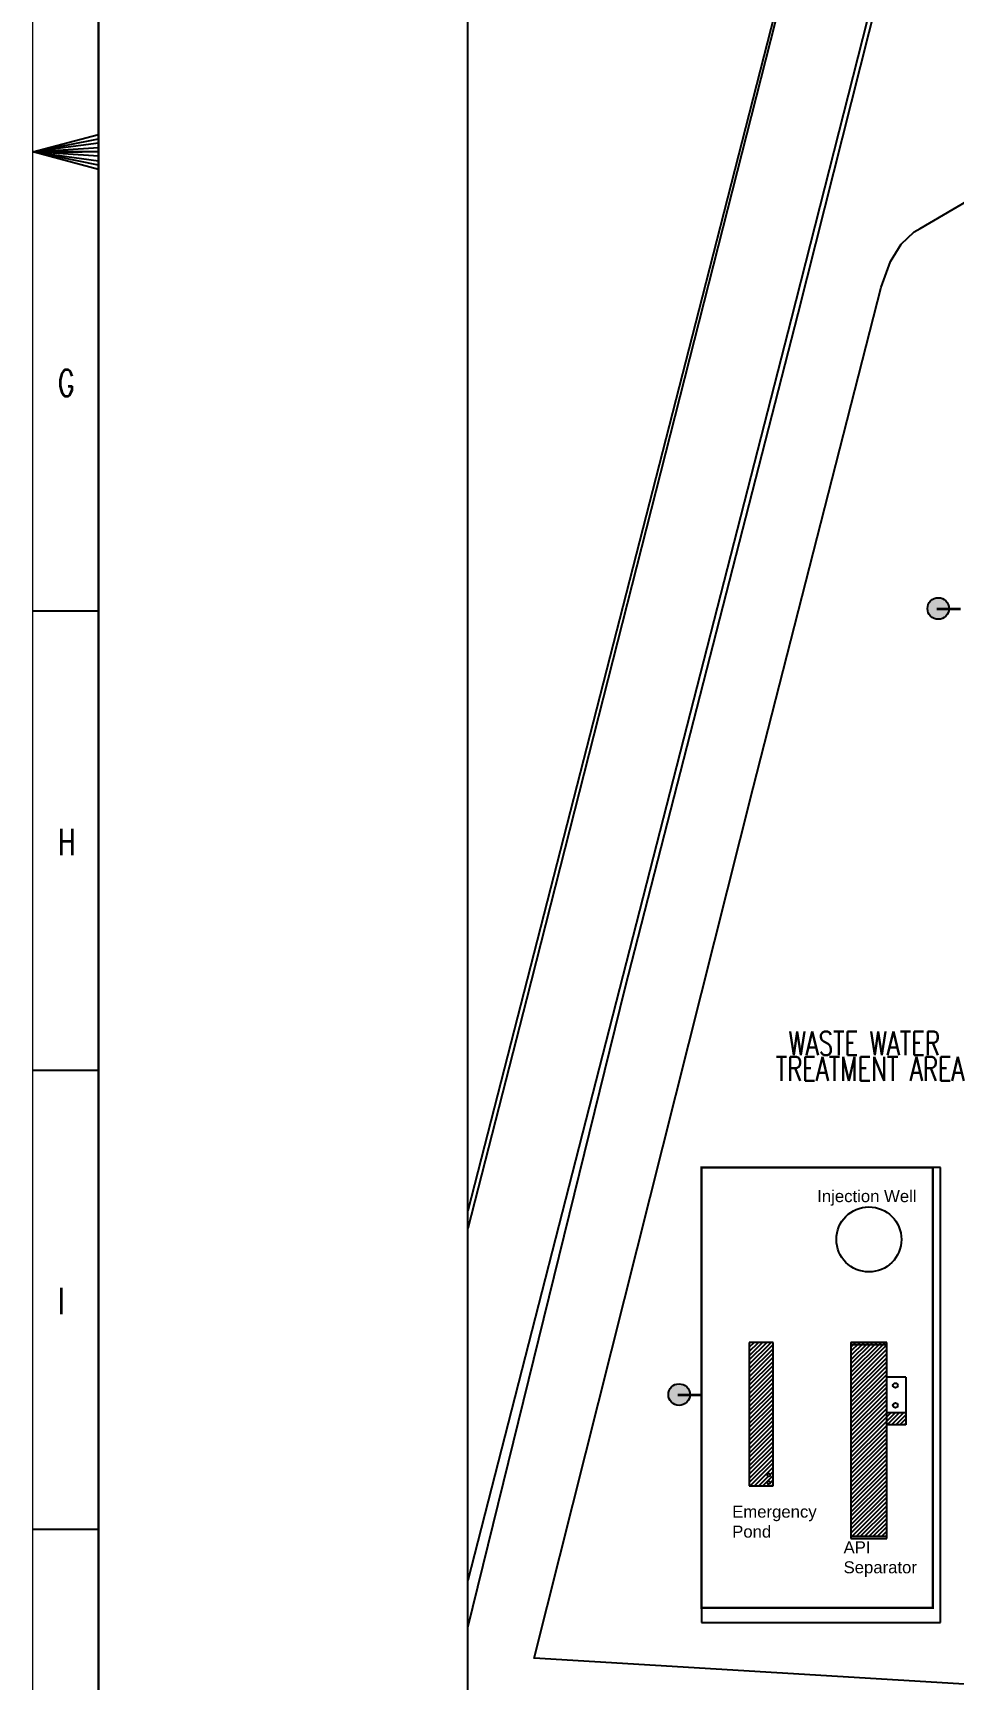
# Model space of a CAD drawing. Header units: inches. Extents: x 517790 to 538444, y 301815 to 302461.
# Drawn here: x 517789.9 to 517826.2, y 302292.5 to 302357.4 of the extents above; entities that cross this region are included whole.
import ezdxf
from ezdxf.enums import TextEntityAlignment as Align

# ---------------------------------------------------------------- set-up
doc = ezdxf.new("R2010")
doc.units = ezdxf.units.IN
doc.header["$MEASUREMENT"] = 0
doc.linetypes.add('CONTINOUS', pattern=[0])
doc.linetypes.add('DIVIDE', pattern=[31.75, 12.7, -6.35, 0, -6.35, 0, -6.35])
doc.layers.add('Layout', color=6, linetype='Continuous', lineweight=15)
for name, color, linetype in [('电气-接地设计-接地线', 3, '接地线'), ('电缆敷设层', 1, 'Continuous'), ('硅胶总平面底图 工艺装置区', 253, 'Continuous'), ('硅胶总平面底图0804', 253, 'Continuous')]:
    doc.layers.add(name, color=color, linetype=linetype)
doc.styles.add('EESLTYPE', font='TXT.shx')
doc.styles.add('HZTXTS', font='SIMPLEXS.shx', dxfattribs={"width": 0.7, "height": 800, "bigfont": 'HZTXT.shx'})
doc.styles.get("Standard").update_dxf_attribs({"font": 'arial.ttf'})
doc.styles.add('TEG BORDER', font='txt_qlt.shx', dxfattribs={"width": 0.7, "bigfont": 'hztxt.shx'})
doc.linetypes.add('接地线', pattern='A,500,["/",EESLTYPE,S=200,R=0,X=0,Y=-100],-200,60,-200', length=960)
doc.linetypes.add('组180_接地线', pattern='A,500,["/",EESLTYPE,S=200,R=-180,X=0,Y=100],-200,60,-200', length=960)

# ---------------------------------------------------------------- blocks, each defined once
blk = doc.blocks.new('PTJD2')
at = {"linetype": 'Continuous'}
blk.add_hatch(color=0, dxfattribs=at).paths.add_polyline_path([(150, 0, 1), (-150, 0, 1)])
at = {"color": 0, "linetype": 'Continuous'}
blk.add_circle((0, 0), 150, dxfattribs=at)
blk = doc.blocks.new('240 BORDER A2')
at = {"linetype": 'Continuous'}
blk.add_line((5, 415), (5, 5), dxfattribs=at)
for p, q in [((5, 210), (0, 210)), ((1.25, 210), (3.75, 210)), ((0, 175), (5, 175)), ((0, 140), (5, 140)), ((0, 105), (5, 105))]:
    blk.add_line(p, q)
at = {"color": 5, "lineweight": 15}
blk.add_lwpolyline([(0, 420), (594, 420), (594, 0), (0, 0)], close=True, dxfattribs=at)
blk.add_lwpolyline([(5, 415), (589, 415), (589, 5), (5, 5)], close=True)
blk.add_lwpolyline([(0, 210), (5, 211.34), (5, 208.66), (0, 210), (5, 211), (5, 210.67), (0, 210), (5, 210.33), (5, 209.67), (0, 210), (5, 209.33), (5, 209), (0, 210)])
at = {"char_height": 2, "width": 2, "attachment_point": 1, "style": 'TEG BORDER'}
for s, insert in [('G', (1.91, 193.39)), ('H', (1.91, 158.39)), ('I', (1.91, 123.39))]:
    blk.add_mtext(s, dxfattribs=dict(at, insert=insert))

msp = doc.modelspace()

# ---------------------------------------------------------------- hatches: boundary and pattern name
at = {"layer": '硅胶总平面底图 工艺装置区', "linetype": 'Continuous', "lineweight": -3}
h = msp.add_hatch(dxfattribs=at)
h.set_pattern_fill('ANSI31', color=9, scale=0.943996)
h.set_pattern_definition([(45, (239170.74924, -2177374.04982), (-0.0834382417494, 0.0834382417494), [])])
h.paths.add_polyline_path([(517819.093, 302305.774), (517818.149, 302305.774), (517818.149, 302300.11), (517819.093, 302300.11)])
h.paths.add_polyline_path([(517818.98, 302300.539, -1), (517818.86, 302300.539, -1)], flags=16)
h.paths.add_polyline_path([(517818.98, 302300.235, -1), (517818.86, 302300.235, -1)], flags=16)
h.paths.add_polyline_path([(517823.578, 302305.774), (517822.162, 302305.774), (517822.162, 302298.127), (517823.578, 302298.127)])
h.paths.add_polyline_path([(517824.333, 302302.517), (517824.333, 302302.989), (517823.578, 302302.989), (517823.578, 302302.517)])

# ---------------------------------------------------------------- linework, layer by layer
at = {"layer": 'Layout', "color": 9, "linetype": 'DIVIDE', "ltscale": 2, "const_width": 0.0914}
msp.add_lwpolyline([(517816.262, 302295.307), (517825.398, 302295.307), (517825.398, 302312.665), (517816.262, 302312.665)], close=True, dxfattribs=at)
at = {"layer": '电气-接地设计-接地线', "linetype": '组180_接地线', "ltscale": 0.01, "const_width": 0.0944}
for points in [[(517825.545, 302334.696), (517826.489, 302334.696)], [(517815.318, 302303.697), (517816.262, 302303.697)]]:
    msp.add_lwpolyline(points, dxfattribs=at)
at = {"layer": '电缆敷设层', "color": 7, "ltscale": 10}
msp.add_lwpolyline([(517807.04, 302433.037), (518030.364, 302433.037), (518030.364, 302278.421), (517807.04, 302278.421)], close=True, dxfattribs=at)
at = {"layer": '硅胶总平面底图 工艺装置区', "color": 9, "linetype": 'Continuous', "lineweight": -3}
for p, q in [((517819.093, 302305.774), (517818.149, 302305.774)), ((517818.149, 302305.774), (517818.149, 302300.11)), ((517819.093, 302300.11), (517819.093, 302305.774)), ((517822.162, 302305.774), (517822.162, 302298.127)), ((517823.578, 302305.774), (517822.162, 302305.774)), ((517822.162, 302305.679), (517822.162, 302298.033)), ((517823.578, 302305.679), (517822.162, 302305.679)), ((517823.578, 302298.127), (517823.578, 302305.774)), ((517823.578, 302298.033), (517823.578, 302305.679)), ((517824.333, 302304.405), (517823.578, 302304.405)), ((517824.333, 302304.405), (517824.333, 302304.405)), ((517824.333, 302304.405), (517824.333, 302302.517)), ((517824.333, 302302.989), (517823.578, 302302.989)), ((517824.333, 302302.517), (517823.578, 302302.517)), ((517818.149, 302300.11), (517819.093, 302300.11)), ((517822.162, 302298.127), (517823.578, 302298.127)), ((517822.162, 302298.033), (517823.578, 302298.033))]:
    msp.add_line(p, q, dxfattribs=at)
for centre, radius in [((517822.87, 302309.833), 1.284), ((517823.914, 302304.075), 0.0944), ((517823.914, 302303.289), 0.0944), ((517818.92, 302300.539), 0.0599), ((517818.92, 302300.235), 0.0599)]:
    msp.add_circle(centre, radius, dxfattribs=at)
at = {"layer": '硅胶总平面底图0804', "color": 9, "lineweight": -3}
for p, q in [((517820.079, 302346.345), (517841.004, 302429.416)), ((517813.246, 302319.762), (517820.079, 302346.345)), ((517807.04, 302294.529), (517813.246, 302319.762))]:
    msp.add_line(p, q, dxfattribs=at)
at = {"layer": '硅胶总平面底图0804', "linetype": 'CONTINOUS', "lineweight": -3, "ltscale": 2}
for p, q in [((517825.702, 302312.665), (517816.262, 302312.665)), ((517816.262, 302312.665), (517816.262, 302294.729)), ((517825.702, 302294.729), (517825.702, 302312.665)), ((517816.262, 302294.729), (517825.702, 302294.729))]:
    msp.add_line(p, q, dxfattribs=at)
at = {"layer": '硅胶总平面底图0804', "color": 9, "lineweight": -3}
for points in [[(517838.319, 302433.037), (517837.573, 302430.129), (517816.543, 302347.508), (517809.349, 302319.292), (517807.04, 302310.268)], [(517841.935, 302433.037), (517819.806, 302346.127), (517807.04, 302296.38)], [(517837.573, 302430.129), (517816.286, 302346.997), (517807.04, 302310.967)]]:
    msp.add_lwpolyline(points, dxfattribs=at)
at = {"layer": '硅胶总平面底图0804', "color": 9, "lineweight": -3, "ltscale": 200}
msp.add_lwpolyline([(518013.083, 302280.546), (517953.198, 302284.577), (517953.211, 302284.897), (517853.198, 302290.684), (517809.651, 302293.317), (517818.297, 302327.642), (517823.349, 302347.386), (517823.721, 302348.396), (517824.138, 302349.084), (517824.658, 302349.567), (517824.898, 302349.705), (517829.493, 302352.393), (517836.665, 302355.019), (517836.446, 302355.435), (517840.968, 302357.063)], dxfattribs=at)

# ---------------------------------------------------------------- block references
at = {"xscale": 0.5172815472000001, "yscale": 0.5172815472000001, "zscale": 0.5172815472000001}
msp.add_blockref('240 BORDER A2', (517789.871, 302244.094), dxfattribs=at)
at = {"layer": '电气-接地设计-接地线', "color": 1, "xscale": 0.002831987834461186, "yscale": 0.002831987834461186, "zscale": 0.000943995944820395}
for p in [(517825.606, 302334.714), (517815.379, 302303.714)]:
    msp.add_blockref('PTJD2', p, dxfattribs=at)

# ---------------------------------------------------------------- texts
at = {"layer": '硅胶总平面底图 工艺装置区', "color": 9, "linetype": 'Continuous', "lineweight": -3}
for s, p in [('Emergency', (517817.473, 302298.86)), ('Pond', (517817.473, 302298.074)), ('API', (517821.87, 302297.453)), ('Separator', (517821.87, 302296.666))]:
    msp.add_text(s, height=0.472, dxfattribs=at).set_placement(p)
at = {"layer": '硅胶总平面底图0804', "color": 253, "linetype": 'Continuous', "lineweight": 20, "style": 'HZTXTS', "width": 0.7}
for s, p in [('WASTE WATER ', (517822.916, 302317.094)), ('TREATMENT AREA', (517822.916, 302316.094))]:
    msp.add_text(s, height=0.944, dxfattribs=at).set_placement(p, align=Align.CENTER)
at = {"layer": '硅胶总平面底图0804', "lineweight": -3, "insert": (517820.83, 302311.776), "char_height": 0.472, "width": 4.20485, "attachment_point": 1}
msp.add_mtext('Injection Well', dxfattribs=at)

doc.saveas('drawing.dxf')
